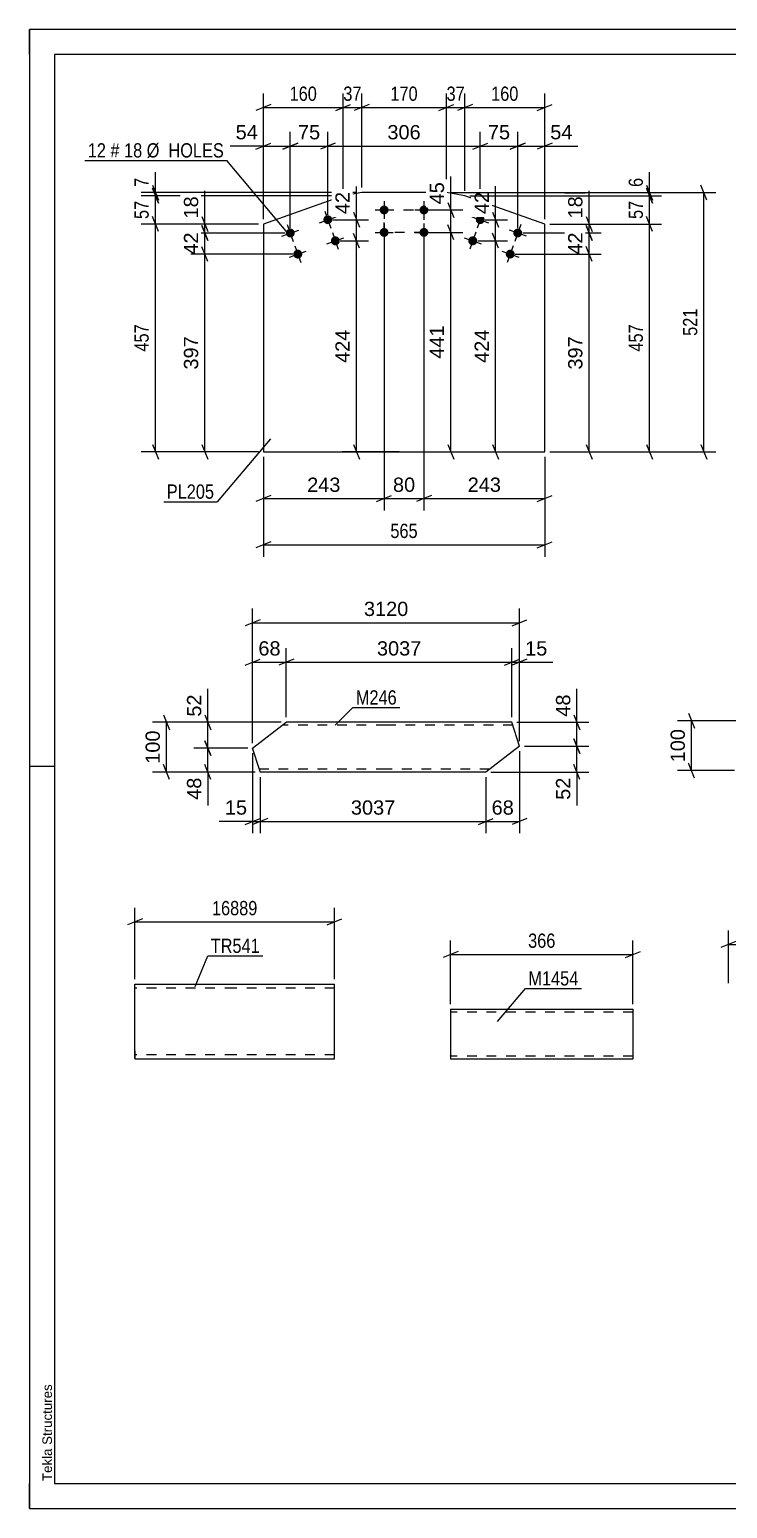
# Model space of a CAD drawing. Header units: millimetres. Extents: x 0 to 420, y 0 to 297.
# Drawn here: x 0 to 140.2, y 0 to 297 of the extents above; entities that cross this region are included whole.
import ezdxf

# ---------------------------------------------------------------- set-up
doc = ezdxf.new("R2010")
doc.units = ezdxf.units.MM
doc.linetypes.add('DXK_LINE_DOT2', pattern=[3.9198, 1.9599, -1.9599])
doc.styles.add('Arial', font='ARIAL.TTF', dxfattribs={"height": 0.2})
doc.styles.add('Arial Narrow', font='ARIALN.TTF', dxfattribs={"height": 0.2})

# ---------------------------------------------------------------- blocks, each defined once
blk = doc.blocks.new('Unknown-717262729-1115')
at = {"color": 5, "linetype": 'Continuous'}
for p, q in [((420, 297), (0, 297)), ((0, 297), (0, 0)), ((0, 292), (0, 297)), ((415, 292), (5, 292)), ((5, 292), (5, 5)), ((5, 149), (0, 149)), ((0, 0), (0, 5)), ((5, 5), (415, 5)), ((0, 0), (420, 0))]:
    blk.add_line(p, q, dxfattribs=at)
at = {"color": 174, "linetype": 'Continuous', "style": 'Arial'}
blk.add_text('Tekla Structures', height=1.9102, rotation=90, dxfattribs=at).set_placement((4.5, 5.5))
blk = doc.blocks.new('Part-717262729-8845 - 8839')
at = {"color": 2, "linetype": 'Continuous'}
for p, q in [((84.6, 100.24), (84.6, 90.24)), ((84.6, 100.24), (121.21, 100.24)), ((121.21, 100.24), (121.21, 90.24)), ((121.21, 90.24), (84.6, 90.24))]:
    blk.add_line(p, q, dxfattribs=at)
at = {"color": 7, "linetype": 'DXK_LINE_DOT2'}
for p, q in [((121.21, 99.64), (84.6, 99.64)), ((121.21, 99.59), (121.21, 99.64)), ((121.21, 99.64), (121.21, 99.59)), ((121.21, 99.59), (121.21, 99.5)), ((121.21, 99.5), (121.21, 99.59)), ((84.6, 90.84), (84.6, 90.88)), ((121.21, 90.84), (84.6, 90.84))]:
    blk.add_line(p, q, dxfattribs=at)
blk = doc.blocks.new('Part-717262729-9077 - 9071')
at = {"color": 2, "linetype": 'Continuous'}
for p, q in [((21.16, 91.9), (21.16, 105.3)), ((21.16, 105.3), (41.16, 105.3)), ((41.26, 105.3), (61.26, 105.3)), ((61.26, 90.3), (61.26, 105.3)), ((21.16, 91.9), (21.16, 90.3)), ((21.16, 90.3), (41.16, 90.3)), ((41.26, 90.3), (61.26, 90.3))]:
    blk.add_line(p, q, dxfattribs=at)
at = {"color": 7, "linetype": 'DXK_LINE_DOT2'}
for p, q in [((41.16, 104.5), (21.16, 104.5)), ((61.26, 104.5), (41.26, 104.5)), ((21.16, 90.42), (21.16, 91.9)), ((21.16, 91.1), (21.16, 91.16)), ((41.16, 91.1), (21.16, 91.1)), ((61.26, 91.1), (41.26, 91.1)), ((61.26, 91.1), (61.26, 91.16))]:
    blk.add_line(p, q, dxfattribs=at)
blk = doc.blocks.new('Part-717262729-9438 - 9432')
at = {"color": 2, "linetype": 'Continuous'}
for p, q in [((63, 263.62), (46.97, 257.93)), ((66.73, 264.27), (63, 263.62)), ((83.73, 264.27), (66.73, 264.27)), ((87.47, 263.63), (83.73, 264.27)), ((103.49, 257.94), (87.47, 263.63)), ((46.97, 257.93), (46.97, 212.2)), ((103.49, 212.2), (103.49, 257.94)), ((46.97, 212.2), (103.49, 212.2))]:
    blk.add_line(p, q, dxfattribs=at)
blk = doc.blocks.new('Bolt-717262729-9443 - 9432')
at = {"linetype": 'Continuous'}
for points in [[(91.38, 258.52, -1), (89.69, 259.12, -1)], [(89.88, 254.28, -1), (88.18, 254.88, -1)], [(98.92, 255.85, -1), (97.23, 256.45, -1)], [(97.42, 251.61, -1), (95.72, 252.21, -1)]]:
    blk.add_hatch(color=1, dxfattribs=at).paths.add_polyline_path(points)
at = {"color": 1, "linetype": 'Continuous'}
for p, q in [((88.84, 259.42), (92.23, 258.22)), ((91.14, 260.52), (89.93, 257.13)), ((89.63, 256.28), (88.43, 252.89)), ((96.38, 256.75), (99.77, 255.55)), ((98.68, 257.84), (97.47, 254.45)), ((87.34, 255.18), (90.73, 253.98)), ((94.88, 252.51), (98.27, 251.31)), ((97.17, 253.6), (95.97, 250.21))]:
    blk.add_line(p, q, dxfattribs=at)
blk = doc.blocks.new('Bolt-717262729-9448 - 9432')
at = {"linetype": 'Continuous'}
for points in [[(72.13, 260.77, -1), (70.33, 260.77, -1)], [(80.13, 260.77, -1), (78.33, 260.77, -1)], [(72.13, 256.27, -1), (70.33, 256.27, -1)], [(80.13, 256.27, -1), (78.33, 256.27, -1)]]:
    blk.add_hatch(color=1, dxfattribs=at).paths.add_polyline_path(points)
at = {"color": 1, "linetype": 'Continuous'}
for p, q in [((71.23, 262.57), (71.23, 258.97)), ((79.23, 262.57), (79.23, 258.97)), ((69.43, 260.77), (73.03, 260.77)), ((77.43, 260.77), (81.03, 260.77)), ((69.43, 256.27), (73.03, 256.27)), ((71.23, 258.07), (71.23, 254.47)), ((77.43, 256.27), (81.03, 256.27)), ((79.23, 258.07), (79.23, 254.47))]:
    blk.add_line(p, q, dxfattribs=at)
blk = doc.blocks.new('Bolt-717262729-9453 - 9432')
at = {"linetype": 'Continuous'}
for points in [[(60.77, 259.11, -1), (59.08, 258.51, -1)], [(53.23, 256.44, -1), (51.54, 255.84, -1)], [(62.28, 254.87, -1), (60.58, 254.27, -1)], [(54.74, 252.2, -1), (53.04, 251.6, -1)]]:
    blk.add_hatch(color=1, dxfattribs=at).paths.add_polyline_path(points)
at = {"color": 1, "linetype": 'Continuous'}
for p, q in [((58.23, 258.21), (61.62, 259.42)), ((59.32, 260.51), (60.53, 257.12)), ((50.69, 255.54), (54.08, 256.74)), ((51.78, 257.84), (52.99, 254.44)), ((60.83, 256.27), (62.03, 252.88)), ((52.19, 251.3), (55.59, 252.5)), ((53.29, 253.59), (54.49, 250.2)), ((59.73, 253.97), (63.13, 255.17))]:
    blk.add_line(p, q, dxfattribs=at)
blk = doc.blocks.new('Part-717262729-1790 - 1784')
at = {"color": 2, "linetype": 'Continuous'}
for p, q in [((44.82, 152.68), (51.57, 157.88)), ((71.57, 157.88), (51.57, 157.88)), ((96.91, 157.88), (71.67, 157.88)), ((98.43, 153.09), (96.91, 157.88)), ((46.23, 148.23), (44.82, 152.68)), ((98.43, 153.09), (91.67, 147.88)), ((46.31, 147.97), (46.23, 148.23)), ((46.34, 147.88), (46.31, 147.97)), ((71.57, 147.88), (46.34, 147.88)), ((91.67, 147.88), (71.67, 147.88))]:
    blk.add_line(p, q, dxfattribs=at)
at = {"color": 7, "linetype": 'DXK_LINE_DOT2'}
for p, q in [((71.57, 157.28), (50.79, 157.28)), ((97.1, 157.28), (71.67, 157.28)), ((46.13, 148.53), (46.1, 148.62)), ((71.57, 148.48), (46.15, 148.48)), ((92.45, 148.48), (71.67, 148.48))]:
    blk.add_line(p, q, dxfattribs=at)
blk = doc.blocks.new('Rectangle-717262729-9756 - 9432')
at = {"color": 1, "linetype": 'DXK_LINE_DOT2'}
blk.add_lwpolyline([(71.23, 260.77), (79.23, 260.77), (79.23, 256.27), (71.23, 256.27), (71.23, 260.77)], close=True, dxfattribs=at)
blk = doc.blocks.new('StraightDimension-717262729-8825 - 8816')
at = {"color": 7, "linetype": 'Continuous'}
for p, q in [((140.41, 105.52), (140.41, 116.08)), ((160.41, 105.52), (160.41, 116.08)), ((141.91, 113.83), (138.91, 112.63)), ((140.41, 113.23), (160.41, 113.23)), ((158.91, 112.63), (161.91, 113.83))]:
    blk.add_line(p, q, dxfattribs=at)
at = {"color": 0}
blk.add_wipeout([(153.75, 113.98), (153.75, 118.18), (147.06, 118.18), (147.06, 113.98)], dxfattribs=at)
at = {"color": 3, "style": 'Arial Narrow'}
blk.add_text('200', height=2.863, dxfattribs=at).set_placement((147.66, 114.58))
blk = doc.blocks.new('StraightDimension-717262729-8847 - 8839')
at = {"color": 7, "linetype": 'Continuous'}
for p, q in [((84.6, 101.24), (84.6, 114.09)), ((121.21, 101.24), (121.21, 114.09)), ((86.1, 111.84), (83.1, 110.64)), ((84.6, 111.24), (121.21, 111.24)), ((119.71, 110.64), (122.71, 111.84))]:
    blk.add_line(p, q, dxfattribs=at)
at = {"color": 0}
blk.add_wipeout([(106.24, 111.99), (106.24, 116.19), (99.56, 116.19), (99.56, 111.99)], dxfattribs=at)
at = {"color": 3, "style": 'Arial Narrow'}
blk.add_text('366', height=2.863, dxfattribs=at).set_placement((100.16, 112.59))
blk = doc.blocks.new('StraightDimension-717262729-9090 - 9071')
at = {"color": 7, "linetype": 'Continuous'}
for p, q in [((21.16, 106.3), (21.16, 120.63)), ((61.26, 106.3), (61.26, 120.63)), ((22.66, 118.38), (19.66, 117.18)), ((21.16, 117.78), (61.26, 117.78)), ((59.76, 117.18), (62.76, 118.38))]:
    blk.add_line(p, q, dxfattribs=at)
at = {"color": 0}
blk.add_wipeout([(46.38, 118.53), (46.38, 122.73), (36.04, 122.73), (36.04, 118.53)], dxfattribs=at)
at = {"color": 3, "style": 'Arial Narrow'}
blk.add_text('16889', height=2.863, dxfattribs=at).set_placement((36.64, 119.13))
blk = doc.blocks.new('StraightDimension-717262729-9632 - 9432')
at = {"color": 7, "linetype": 'Continuous'}
for p, q in [((71.23, 255.27), (71.23, 200.41)), ((46.97, 211.2), (46.97, 200.41)), ((48.47, 203.41), (45.47, 202.21)), ((46.97, 202.81), (71.23, 202.81)), ((69.73, 202.21), (72.73, 203.41))]:
    blk.add_line(p, q, dxfattribs=at)
at = {"color": 0}
blk.add_wipeout([(63.04, 203.56), (63.04, 207.76), (55.17, 207.76), (55.17, 203.56)], dxfattribs=at)
at = {"color": 3, "style": 'Arial'}
blk.add_text('243', height=2.865, dxfattribs=at).set_placement((55.77, 204.16))
blk = doc.blocks.new('StraightDimension-717262729-9504 - 9432')
at = {"color": 7, "linetype": 'Continuous'}
for p, q in [((83.73, 265.27), (83.73, 284.19)), ((87.47, 264.63), (87.47, 284.19)), ((82.23, 280.74), (85.23, 281.94)), ((83.73, 281.34), (87.47, 281.34)), ((88.97, 281.94), (85.97, 280.74))]:
    blk.add_line(p, q, dxfattribs=at)
at = {"color": 0}
blk.add_wipeout([(88.03, 282.09), (88.03, 286.29), (83.17, 286.29), (83.17, 282.09)], dxfattribs=at)
at = {"color": 3, "style": 'Arial Narrow'}
blk.add_text('37', height=2.863, dxfattribs=at).set_placement((83.77, 282.69))
blk = doc.blocks.new('StraightDimension-717262729-9455 - 9432')
at = {"color": 7, "linetype": 'Continuous'}
for p, q in [((46.97, 211.2), (46.97, 191.14)), ((103.49, 211.2), (103.49, 191.14)), ((48.47, 194.14), (45.47, 192.94)), ((46.97, 193.54), (103.49, 193.54)), ((101.99, 192.94), (104.99, 194.14))]:
    blk.add_line(p, q, dxfattribs=at)
at = {"color": 0}
blk.add_wipeout([(78.57, 194.29), (78.57, 198.49), (71.89, 198.49), (71.89, 194.29)], dxfattribs=at)
at = {"color": 3, "style": 'Arial Narrow'}
blk.add_text('565', height=2.863, dxfattribs=at).set_placement((72.49, 194.89))
blk = doc.blocks.new('StraightDimension-717262729-9701 - 9432')
at = {"color": 7, "linetype": 'Continuous'}
for p, q in [((80.23, 256.27), (87.02, 256.27)), ((85.22, 254.77), (84.02, 257.77)), ((84.62, 212.2), (84.62, 256.27)), ((76.23, 212.2), (87.02, 212.2)), ((84.02, 213.7), (85.22, 210.7))]:
    blk.add_line(p, q, dxfattribs=at)
at = {"color": 0}
blk.add_wipeout([(83.87, 238.17), (79.67, 238.17), (79.67, 230.3), (83.87, 230.3)], dxfattribs=at)
at = {"color": 3, "style": 'Arial'}
blk.add_text('441', height=2.865, rotation=90.0002, dxfattribs=at).set_placement((83.27, 230.9))
blk = doc.blocks.new('StraightDimension-717262729-9638 - 9432')
at = {"color": 7, "linetype": 'Continuous'}
for p, q in [((71.23, 255.27), (71.23, 200.41)), ((79.23, 255.27), (79.23, 200.41)), ((69.73, 202.21), (72.73, 203.41)), ((71.23, 202.81), (79.23, 202.81)), ((80.73, 203.41), (77.73, 202.21))]:
    blk.add_line(p, q, dxfattribs=at)
at = {"color": 0}
blk.add_wipeout([(78.05, 203.56), (78.05, 207.76), (72.41, 207.76), (72.41, 203.56)], dxfattribs=at)
at = {"color": 3, "style": 'Arial'}
blk.add_text('80', height=2.865, dxfattribs=at).set_placement((73.01, 204.16))
blk = doc.blocks.new('StraightDimension-717262729-9460 - 9432')
at = {"color": 7, "linetype": 'Continuous'}
for p, q in [((25.88, 256.43), (24.68, 259.43)), ((45.97, 257.93), (22.43, 257.93)), ((25.28, 212.2), (25.28, 257.93)), ((45.97, 212.2), (22.43, 212.2)), ((24.68, 213.7), (25.88, 210.7))]:
    blk.add_line(p, q, dxfattribs=at)
at = {"color": 0}
blk.add_wipeout([(24.53, 238.41), (20.33, 238.41), (20.33, 231.73), (24.53, 231.73)], dxfattribs=at)
at = {"color": 3, "style": 'Arial Narrow'}
blk.add_text('457', height=2.863, rotation=90.0002, dxfattribs=at).set_placement((23.93, 232.33))
blk = doc.blocks.new('StraightDimension-717262729-9467 - 9432')
at = {"color": 7, "linetype": 'Continuous'}
for p, q in [((24.68, 265.12), (25.88, 262.12)), ((62, 263.62), (22.43, 263.62)), ((25.28, 257.93), (25.28, 263.62)), ((25.88, 256.43), (24.68, 259.43)), ((45.97, 257.93), (22.43, 257.93))]:
    blk.add_line(p, q, dxfattribs=at)
at = {"color": 0}
blk.add_wipeout([(24.53, 263.2), (20.33, 263.2), (20.33, 258.35), (24.53, 258.35)], dxfattribs=at)
at = {"color": 3, "style": 'Arial Narrow'}
blk.add_text('57', height=2.863, rotation=90.0002, dxfattribs=at).set_placement((23.93, 258.95))
blk = doc.blocks.new('StraightDimension-717262729-9742 - 9432')
at = {"color": 7, "linetype": 'Continuous'}
for p, q in [((123.97, 265.13), (125.17, 262.13)), ((88.47, 263.63), (126.97, 263.63)), ((124.57, 257.94), (124.57, 263.63)), ((125.17, 256.44), (123.97, 259.44)), ((104.49, 257.94), (126.97, 257.94))]:
    blk.add_line(p, q, dxfattribs=at)
at = {"color": 0}
blk.add_wipeout([(123.82, 263.21), (119.62, 263.21), (119.62, 258.36), (123.82, 258.36)], dxfattribs=at)
at = {"color": 3, "style": 'Arial Narrow'}
blk.add_text('57', height=2.863, rotation=90.0002, dxfattribs=at).set_placement((123.22, 258.96))
blk = doc.blocks.new('StraightDimension-717262729-9475 - 9432')
at = {"color": 7, "linetype": 'Continuous'}
for p, q in [((24.68, 265.77), (25.88, 262.77)), ((25.88, 262.12), (24.68, 265.12)), ((65.73, 264.27), (22.43, 264.27)), ((62, 263.62), (22.43, 263.62)), ((25.28, 263.62), (25.28, 264.27))]:
    blk.add_line(p, q, dxfattribs=at)
at = {"color": 0}
blk.add_wipeout([(24.53, 267.82), (20.33, 267.82), (20.33, 264.79), (24.53, 264.79)], dxfattribs=at)
at = {"color": 7, "linetype": 'Continuous'}
blk.add_line((25.28, 264.27), (25.28, 268.35), dxfattribs=at)
blk.add_line((25.28, 264.27), (25.28, 268.35), dxfattribs=at)
at = {"color": 3, "style": 'Arial Narrow'}
blk.add_text('7', height=2.86, rotation=90.0002, dxfattribs=at).set_placement((23.93, 265.39))
blk = doc.blocks.new('StraightDimension-717262729-9484 - 9432')
at = {"color": 7, "linetype": 'Continuous'}
for p, q in [((63, 264.62), (63, 284.19)), ((66.73, 265.27), (66.73, 284.19)), ((61.5, 280.74), (64.5, 281.94)), ((63, 281.34), (66.73, 281.34)), ((68.23, 281.94), (65.23, 280.74))]:
    blk.add_line(p, q, dxfattribs=at)
at = {"color": 0}
blk.add_wipeout([(67.29, 282.09), (67.29, 286.29), (62.43, 286.29), (62.43, 282.09)], dxfattribs=at)
at = {"color": 3, "style": 'Arial Narrow'}
blk.add_text('37', height=2.863, dxfattribs=at).set_placement((63.03, 282.69))
blk = doc.blocks.new('StraightDimension-717262729-9494 - 9432')
at = {"color": 7, "linetype": 'Continuous'}
for p, q in [((87.47, 264.63), (87.47, 284.19)), ((103.49, 258.94), (103.49, 284.19)), ((88.97, 281.94), (85.97, 280.74)), ((87.47, 281.34), (103.49, 281.34)), ((101.99, 280.74), (104.99, 281.94))]:
    blk.add_line(p, q, dxfattribs=at)
at = {"color": 0}
blk.add_wipeout([(98.82, 282.09), (98.82, 286.29), (92.13, 286.29), (92.13, 282.09)], dxfattribs=at)
at = {"color": 3, "style": 'Arial Narrow'}
blk.add_text('160', height=2.863, dxfattribs=at).set_placement((92.73, 282.69))
blk = doc.blocks.new('StraightDimension-717262729-9514 - 9432')
at = {"color": 7, "linetype": 'Continuous'}
for p, q in [((66.73, 265.27), (66.73, 284.19)), ((83.73, 265.27), (83.73, 284.19)), ((68.23, 281.94), (65.23, 280.74)), ((66.73, 281.34), (83.73, 281.34)), ((82.23, 280.74), (85.23, 281.94))]:
    blk.add_line(p, q, dxfattribs=at)
at = {"color": 0}
blk.add_wipeout([(78.57, 282.09), (78.57, 286.29), (71.89, 286.29), (71.89, 282.09)], dxfattribs=at)
at = {"color": 3, "style": 'Arial Narrow'}
blk.add_text('170', height=2.863, dxfattribs=at).set_placement((72.49, 282.69))
blk = doc.blocks.new('StraightDimension-717262729-9524 - 9432')
at = {"color": 7, "linetype": 'Continuous'}
for p, q in [((46.97, 258.93), (46.97, 284.19)), ((63, 264.62), (63, 284.19)), ((48.47, 281.94), (45.47, 280.74)), ((46.97, 281.34), (63, 281.34)), ((61.5, 280.74), (64.5, 281.94))]:
    blk.add_line(p, q, dxfattribs=at)
at = {"color": 0}
blk.add_wipeout([(58.33, 282.09), (58.33, 286.29), (51.64, 286.29), (51.64, 282.09)], dxfattribs=at)
at = {"color": 3, "style": 'Arial Narrow'}
blk.add_text('160', height=2.863, dxfattribs=at).set_placement((52.24, 282.69))
blk = doc.blocks.new('StraightDimension-717262729-9535 - 9432')
at = {"color": 7, "linetype": 'Continuous'}
for p, q in [((98.08, 257.15), (98.08, 276.46)), ((103.49, 258.94), (103.49, 276.46)), ((96.58, 273.01), (99.58, 274.21)), ((98.08, 273.61), (103.49, 273.61)), ((104.99, 274.21), (101.99, 273.01))]:
    blk.add_line(p, q, dxfattribs=at)
at = {"color": 0}
blk.add_wipeout([(109.66, 274.36), (109.66, 278.56), (104.01, 278.56), (104.01, 274.36)], dxfattribs=at)
at = {"color": 7, "linetype": 'Continuous'}
blk.add_line((103.49, 273.61), (110.18, 273.61), dxfattribs=at)
blk.add_line((103.49, 273.61), (110.18, 273.61), dxfattribs=at)
at = {"color": 3, "style": 'Arial'}
blk.add_text('54', height=2.865, dxfattribs=at).set_placement((104.61, 274.96))
blk = doc.blocks.new('StraightDimension-717262729-9609 - 9432')
at = {"color": 7, "linetype": 'Continuous'}
for p, q in [((111.82, 259.44), (113.02, 256.44)), ((99.08, 256.15), (114.82, 256.15)), ((104.49, 257.94), (114.82, 257.94)), ((113.02, 254.65), (111.82, 257.65)), ((112.42, 256.15), (112.42, 257.94))]:
    blk.add_line(p, q, dxfattribs=at)
at = {"color": 0}
blk.add_wipeout([(111.67, 264.11), (107.47, 264.11), (107.47, 258.47), (111.67, 258.47)], dxfattribs=at)
at = {"color": 7, "linetype": 'Continuous'}
blk.add_line((112.42, 257.94), (112.42, 264.64), dxfattribs=at)
blk.add_line((112.42, 257.94), (112.42, 264.64), dxfattribs=at)
at = {"color": 3, "style": 'Arial'}
blk.add_text('18', height=2.865, rotation=90.0002, dxfattribs=at).set_placement((111.07, 259.07))
blk = doc.blocks.new('StraightDimension-717262729-9545 - 9432')
at = {"color": 7, "linetype": 'Continuous'}
for p, q in [((90.54, 259.82), (90.54, 276.46)), ((98.08, 257.15), (98.08, 276.46)), ((89.04, 273.01), (92.04, 274.21)), ((90.54, 273.61), (98.08, 273.61)), ((99.58, 274.21), (96.58, 273.01))]:
    blk.add_line(p, q, dxfattribs=at)
at = {"color": 0}
blk.add_wipeout([(97.13, 274.36), (97.13, 278.56), (91.48, 278.56), (91.48, 274.36)], dxfattribs=at)
at = {"color": 3, "style": 'Arial'}
blk.add_text('75', height=2.865, dxfattribs=at).set_placement((92.08, 274.96))
blk = doc.blocks.new('StraightDimension-717262729-9555 - 9432')
at = {"color": 7, "linetype": 'Continuous'}
for p, q in [((59.92, 259.81), (59.92, 276.46)), ((90.54, 259.82), (90.54, 276.46)), ((61.42, 274.21), (58.42, 273.01)), ((59.92, 273.61), (90.54, 273.61)), ((89.04, 273.01), (92.04, 274.21))]:
    blk.add_line(p, q, dxfattribs=at)
at = {"color": 0}
blk.add_wipeout([(79.17, 274.36), (79.17, 278.56), (71.29, 278.56), (71.29, 274.36)], dxfattribs=at)
at = {"color": 3, "style": 'Arial'}
blk.add_text('306', height=2.865, dxfattribs=at).set_placement((71.89, 274.96))
blk = doc.blocks.new('StraightDimension-717262729-9565 - 9432')
at = {"color": 7, "linetype": 'Continuous'}
for p, q in [((52.38, 257.14), (52.38, 276.46)), ((59.92, 259.81), (59.92, 276.46)), ((50.88, 273.01), (53.88, 274.21)), ((52.38, 273.61), (59.92, 273.61)), ((61.42, 274.21), (58.42, 273.01))]:
    blk.add_line(p, q, dxfattribs=at)
at = {"color": 0}
blk.add_wipeout([(58.98, 274.36), (58.98, 278.56), (53.33, 278.56), (53.33, 274.36)], dxfattribs=at)
at = {"color": 3, "style": 'Arial'}
blk.add_text('75', height=2.865, dxfattribs=at).set_placement((53.93, 274.96))
blk = doc.blocks.new('StraightDimension-717262729-9575 - 9432')
at = {"color": 7, "linetype": 'Continuous'}
for p, q in [((46.97, 258.93), (46.97, 276.46)), ((52.38, 257.14), (52.38, 276.46)), ((45.47, 273.01), (48.47, 274.21)), ((46.97, 273.61), (52.38, 273.61)), ((53.88, 274.21), (50.88, 273.01))]:
    blk.add_line(p, q, dxfattribs=at)
at = {"color": 0}
blk.add_wipeout([(46.45, 274.36), (46.45, 278.56), (40.8, 278.56), (40.8, 274.36)], dxfattribs=at)
at = {"color": 7, "linetype": 'Continuous'}
blk.add_line((46.97, 273.61), (40.28, 273.61), dxfattribs=at)
blk.add_line((46.97, 273.61), (40.28, 273.61), dxfattribs=at)
at = {"color": 3, "style": 'Arial'}
blk.add_text('54', height=2.865, dxfattribs=at).set_placement((41.4, 274.96))
blk = doc.blocks.new('StraightDimension-717262729-9714 - 9432')
at = {"color": 7, "linetype": 'Continuous'}
for p, q in [((84.02, 262.27), (85.22, 259.27)), ((80.23, 260.77), (87.02, 260.77)), ((84.62, 256.27), (84.62, 260.77)), ((80.23, 256.27), (87.02, 256.27)), ((85.22, 254.77), (84.02, 257.77))]:
    blk.add_line(p, q, dxfattribs=at)
at = {"color": 0}
blk.add_wipeout([(83.87, 266.94), (79.67, 266.94), (79.67, 261.29), (83.87, 261.29)], dxfattribs=at)
at = {"color": 7, "linetype": 'Continuous'}
blk.add_line((84.62, 260.77), (84.62, 267.47), dxfattribs=at)
blk.add_line((84.62, 260.77), (84.62, 267.47), dxfattribs=at)
at = {"color": 3, "style": 'Arial'}
blk.add_text('45', height=2.865, rotation=90.0002, dxfattribs=at).set_placement((83.27, 261.89))
blk = doc.blocks.new('StraightDimension-717262729-9586 - 9432')
at = {"color": 7, "linetype": 'Continuous'}
for p, q in [((34.62, 259.43), (35.82, 256.43)), ((45.97, 257.93), (32.37, 257.93)), ((51.38, 256.14), (32.37, 256.14)), ((35.82, 254.64), (34.62, 257.64)), ((35.22, 256.14), (35.22, 257.93))]:
    blk.add_line(p, q, dxfattribs=at)
at = {"color": 0}
blk.add_wipeout([(34.47, 264.11), (30.27, 264.11), (30.27, 258.46), (34.47, 258.46)], dxfattribs=at)
at = {"color": 7, "linetype": 'Continuous'}
blk.add_line((35.22, 257.93), (35.22, 264.63), dxfattribs=at)
blk.add_line((35.22, 257.93), (35.22, 264.63), dxfattribs=at)
at = {"color": 3, "style": 'Arial'}
blk.add_text('18', height=2.865, rotation=90.0002, dxfattribs=at).set_placement((33.87, 259.06))
blk = doc.blocks.new('StraightDimension-717262729-9594 - 9432')
at = {"color": 7, "linetype": 'Continuous'}
for p, q in [((51.38, 256.14), (32.37, 256.14)), ((34.62, 257.64), (35.82, 254.64)), ((35.22, 251.9), (35.22, 256.14)), ((35.82, 250.4), (34.62, 253.4)), ((52.89, 251.9), (32.37, 251.9))]:
    blk.add_line(p, q, dxfattribs=at)
at = {"color": 0}
blk.add_wipeout([(34.47, 256.84), (30.27, 256.84), (30.27, 251.2), (34.47, 251.2)], dxfattribs=at)
at = {"color": 3, "style": 'Arial'}
blk.add_text('42', height=2.865, rotation=90.0002, dxfattribs=at).set_placement((33.87, 251.8))
blk = doc.blocks.new('StraightDimension-717262729-9666 - 9432')
at = {"color": 7, "linetype": 'Continuous'}
for p, q in [((60.92, 258.81), (68.06, 258.81)), ((65.06, 260.31), (66.26, 257.31)), ((65.66, 254.57), (65.66, 258.81)), ((66.26, 253.07), (65.06, 256.07)), ((62.43, 254.57), (68.06, 254.57))]:
    blk.add_line(p, q, dxfattribs=at)
at = {"color": 0}
blk.add_wipeout([(64.91, 264.99), (60.71, 264.99), (60.71, 259.34), (64.91, 259.34)], dxfattribs=at)
at = {"color": 7, "linetype": 'Continuous'}
blk.add_line((65.66, 258.81), (65.66, 265.51), dxfattribs=at)
blk.add_line((65.66, 258.81), (65.66, 265.51), dxfattribs=at)
at = {"color": 3, "style": 'Arial'}
blk.add_text('42', height=2.865, rotation=90.0002, dxfattribs=at).set_placement((64.31, 259.94))
blk = doc.blocks.new('StraightDimension-717262729-9602 - 9432')
at = {"color": 7, "linetype": 'Continuous'}
for p, q in [((35.82, 250.4), (34.62, 253.4)), ((52.89, 251.9), (32.37, 251.9)), ((35.22, 212.2), (35.22, 251.9)), ((45.97, 212.2), (32.37, 212.2)), ((34.62, 213.7), (35.82, 210.7))]:
    blk.add_line(p, q, dxfattribs=at)
at = {"color": 0}
blk.add_wipeout([(34.47, 235.99), (30.27, 235.99), (30.27, 228.12), (34.47, 228.12)], dxfattribs=at)
at = {"color": 3, "style": 'Arial'}
blk.add_text('397', height=2.865, rotation=90.0002, dxfattribs=at).set_placement((33.87, 228.72))
blk = doc.blocks.new('StraightDimension-717262729-9617 - 9432')
at = {"color": 7, "linetype": 'Continuous'}
for p, q in [((99.08, 256.15), (114.82, 256.15)), ((111.82, 257.65), (113.02, 254.65)), ((112.42, 251.91), (112.42, 256.15)), ((113.02, 250.41), (111.82, 253.41)), ((97.57, 251.91), (114.82, 251.91))]:
    blk.add_line(p, q, dxfattribs=at)
at = {"color": 0}
blk.add_wipeout([(111.67, 256.85), (107.47, 256.85), (107.47, 251.2), (111.67, 251.2)], dxfattribs=at)
at = {"color": 3, "style": 'Arial'}
blk.add_text('42', height=2.865, rotation=90.0002, dxfattribs=at).set_placement((111.07, 251.8))
blk = doc.blocks.new('StraightDimension-717262729-9625 - 9432')
at = {"color": 7, "linetype": 'Continuous'}
for p, q in [((113.02, 250.41), (111.82, 253.41)), ((97.57, 251.91), (114.82, 251.91)), ((112.42, 212.2), (112.42, 251.91)), ((104.49, 212.2), (114.82, 212.2)), ((111.82, 213.7), (113.02, 210.7))]:
    blk.add_line(p, q, dxfattribs=at)
at = {"color": 0}
blk.add_wipeout([(111.67, 235.99), (107.47, 235.99), (107.47, 228.12), (111.67, 228.12)], dxfattribs=at)
at = {"color": 3, "style": 'Arial'}
blk.add_text('397', height=2.865, rotation=90.0002, dxfattribs=at).set_placement((111.07, 228.72))
blk = doc.blocks.new('StraightDimension-717262729-9646 - 9432')
at = {"color": 7, "linetype": 'Continuous'}
for p, q in [((79.23, 255.27), (79.23, 200.41)), ((103.49, 211.2), (103.49, 200.41)), ((80.73, 203.41), (77.73, 202.21)), ((79.23, 202.81), (103.49, 202.81)), ((101.99, 202.21), (104.99, 203.41))]:
    blk.add_line(p, q, dxfattribs=at)
at = {"color": 0}
blk.add_wipeout([(95.29, 203.56), (95.29, 207.76), (87.42, 207.76), (87.42, 203.56)], dxfattribs=at)
at = {"color": 3, "style": 'Arial'}
blk.add_text('243', height=2.865, dxfattribs=at).set_placement((88.02, 204.16))
blk = doc.blocks.new('StraightDimension-717262729-9653 - 9432')
at = {"color": 7, "linetype": 'Continuous'}
for p, q in [((66.26, 253.07), (65.06, 256.07)), ((62.43, 254.57), (68.06, 254.57)), ((65.66, 212.2), (65.66, 254.57)), ((74.23, 212.2), (62.81, 212.2)), ((65.06, 213.7), (66.26, 210.7))]:
    blk.add_line(p, q, dxfattribs=at)
at = {"color": 0}
blk.add_wipeout([(64.91, 237.32), (60.71, 237.32), (60.71, 229.45), (64.91, 229.45)], dxfattribs=at)
at = {"color": 3, "style": 'Arial'}
blk.add_text('424', height=2.865, rotation=90.0002, dxfattribs=at).set_placement((64.31, 230.05))
blk = doc.blocks.new('StraightDimension-717262729-9677 - 9432')
at = {"color": 7, "linetype": 'Continuous'}
for p, q in [((91.54, 258.82), (96.03, 258.82)), ((93.03, 260.32), (94.23, 257.32)), ((93.63, 254.58), (93.63, 258.82)), ((94.23, 253.08), (93.03, 256.08)), ((90.03, 254.58), (96.03, 254.58))]:
    blk.add_line(p, q, dxfattribs=at)
at = {"color": 0}
blk.add_wipeout([(92.88, 265), (88.68, 265), (88.68, 259.35), (92.88, 259.35)], dxfattribs=at)
at = {"color": 7, "linetype": 'Continuous'}
blk.add_line((93.63, 258.82), (93.63, 265.52), dxfattribs=at)
blk.add_line((93.63, 258.82), (93.63, 265.52), dxfattribs=at)
at = {"color": 3, "style": 'Arial'}
blk.add_text('42', height=2.865, rotation=90.0002, dxfattribs=at).set_placement((92.28, 259.95))
blk = doc.blocks.new('StraightDimension-717262729-9687 - 9432')
at = {"color": 7, "linetype": 'Continuous'}
for p, q in [((94.23, 253.08), (93.03, 256.08)), ((90.03, 254.58), (96.03, 254.58)), ((93.63, 212.2), (93.63, 254.58)), ((76.23, 212.2), (96.03, 212.2)), ((93.03, 213.7), (94.23, 210.7))]:
    blk.add_line(p, q, dxfattribs=at)
at = {"color": 0}
blk.add_wipeout([(92.88, 237.33), (88.68, 237.33), (88.68, 229.46), (92.88, 229.46)], dxfattribs=at)
at = {"color": 3, "style": 'Arial'}
blk.add_text('424', height=2.865, rotation=90.0002, dxfattribs=at).set_placement((92.28, 230.06))
blk = doc.blocks.new('StraightDimension-717262729-9725 - 9432')
at = {"color": 7, "linetype": 'Continuous'}
for p, q in [((136.09, 262.77), (134.89, 265.77)), ((84.73, 264.27), (137.89, 264.27)), ((135.49, 212.2), (135.49, 264.27)), ((104.49, 212.2), (137.89, 212.2)), ((134.89, 213.7), (136.09, 210.7))]:
    blk.add_line(p, q, dxfattribs=at)
at = {"color": 0}
blk.add_wipeout([(134.74, 241.58), (130.54, 241.58), (130.54, 234.89), (134.74, 234.89)], dxfattribs=at)
at = {"color": 3, "style": 'Arial Narrow'}
blk.add_text('521', height=2.863, rotation=90.0002, dxfattribs=at).set_placement((134.14, 235.49))
blk = doc.blocks.new('StraightDimension-717262729-9734 - 9432')
at = {"color": 7, "linetype": 'Continuous'}
for p, q in [((123.97, 265.77), (125.17, 262.77)), ((125.17, 262.13), (123.97, 265.13)), ((84.73, 264.27), (126.97, 264.27)), ((88.47, 263.63), (126.97, 263.63)), ((124.57, 263.63), (124.57, 264.27))]:
    blk.add_line(p, q, dxfattribs=at)
at = {"color": 0}
blk.add_wipeout([(123.82, 267.82), (119.62, 267.82), (119.62, 264.79), (123.82, 264.79)], dxfattribs=at)
at = {"color": 7, "linetype": 'Continuous'}
blk.add_line((124.57, 264.27), (124.57, 268.35), dxfattribs=at)
blk.add_line((124.57, 264.27), (124.57, 268.35), dxfattribs=at)
at = {"color": 3, "style": 'Arial Narrow'}
blk.add_text('6', height=2.86, rotation=90.0002, dxfattribs=at).set_placement((123.22, 265.39))
blk = doc.blocks.new('StraightDimension-717262729-9750 - 9432')
at = {"color": 7, "linetype": 'Continuous'}
for p, q in [((125.17, 256.44), (123.97, 259.44)), ((104.49, 257.94), (126.97, 257.94)), ((124.57, 212.2), (124.57, 257.94)), ((104.49, 212.2), (126.97, 212.2)), ((123.97, 213.7), (125.17, 210.7))]:
    blk.add_line(p, q, dxfattribs=at)
at = {"color": 0}
blk.add_wipeout([(123.82, 238.42), (119.62, 238.42), (119.62, 231.73), (123.82, 231.73)], dxfattribs=at)
at = {"color": 3, "style": 'Arial Narrow'}
blk.add_text('457', height=2.863, rotation=90.0002, dxfattribs=at).set_placement((123.22, 232.33))
blk = doc.blocks.new('StraightDimension-717262729-2113 - 2055')
at = {"color": 7, "linetype": 'Continuous'}
for p, q in [((145.23, 158.18), (130.15, 158.18)), ((132.4, 159.68), (133.6, 156.68)), ((133, 148.18), (133, 158.18)), ((133.6, 146.68), (132.4, 149.68)), ((141.59, 148.18), (130.15, 148.18))]:
    blk.add_line(p, q, dxfattribs=at)
at = {"color": 0}
blk.add_wipeout([(132.25, 157.11), (128.05, 157.11), (128.05, 149.24), (132.25, 149.24)], dxfattribs=at)
at = {"color": 3, "style": 'Arial'}
blk.add_text('100', height=2.865, rotation=90.0002, dxfattribs=at).set_placement((131.65, 149.84))
blk = doc.blocks.new('StraightDimension-717262729-1793 - 1784')
at = {"color": 7, "linetype": 'Continuous'}
for p, q in [((98.43, 152.09), (98.43, 135.58)), ((91.67, 146.88), (91.67, 135.58)), ((90.17, 137.38), (93.17, 138.58)), ((91.67, 137.98), (98.43, 137.98)), ((99.93, 138.58), (96.93, 137.38))]:
    blk.add_line(p, q, dxfattribs=at)
at = {"color": 0}
blk.add_wipeout([(97.88, 138.73), (97.88, 142.93), (92.23, 142.93), (92.23, 138.73)], dxfattribs=at)
at = {"color": 3, "style": 'Arial'}
blk.add_text('68', height=2.865, dxfattribs=at).set_placement((92.83, 139.33))
blk = doc.blocks.new('StraightDimension-717262729-1811 - 1784')
at = {"color": 7, "linetype": 'Continuous'}
for p, q in [((46.34, 146.88), (46.34, 135.58)), ((91.67, 146.88), (91.67, 135.58)), ((47.84, 138.58), (44.84, 137.38)), ((46.34, 137.98), (91.67, 137.98)), ((90.17, 137.38), (93.17, 138.58))]:
    blk.add_line(p, q, dxfattribs=at)
at = {"color": 0}
blk.add_wipeout([(74.05, 138.73), (74.05, 142.93), (63.96, 142.93), (63.96, 138.73)], dxfattribs=at)
at = {"color": 3, "style": 'Arial'}
blk.add_text('3037', height=2.865, dxfattribs=at).set_placement((64.56, 139.33))
blk = doc.blocks.new('StraightDimension-717262729-1836 - 1784')
at = {"color": 7, "linetype": 'Continuous'}
for p, q in [((44.82, 151.68), (44.82, 135.58)), ((46.34, 146.88), (46.34, 135.58)), ((43.32, 137.38), (46.32, 138.58)), ((44.82, 137.98), (46.34, 137.98)), ((47.84, 138.58), (44.84, 137.38))]:
    blk.add_line(p, q, dxfattribs=at)
at = {"color": 0}
blk.add_wipeout([(44.29, 138.73), (44.29, 142.93), (38.64, 142.93), (38.64, 138.73)], dxfattribs=at)
at = {"color": 7, "linetype": 'Continuous'}
blk.add_line((44.82, 137.98), (38.12, 137.98), dxfattribs=at)
blk.add_line((44.82, 137.98), (38.12, 137.98), dxfattribs=at)
at = {"color": 3, "style": 'Arial'}
blk.add_text('15', height=2.865, dxfattribs=at).set_placement((39.24, 139.33))
blk = doc.blocks.new('StraightDimension-717262729-1878 - 1784')
at = {"color": 7, "linetype": 'Continuous'}
for p, q in [((97.91, 157.88), (112.37, 157.88)), ((109.37, 159.38), (110.57, 156.38)), ((109.97, 153.09), (109.97, 157.88)), ((110.57, 151.59), (109.37, 154.59)), ((99.43, 153.09), (112.37, 153.09))]:
    blk.add_line(p, q, dxfattribs=at)
at = {"color": 0}
blk.add_wipeout([(109.22, 164.05), (105.02, 164.05), (105.02, 158.41), (109.22, 158.41)], dxfattribs=at)
at = {"color": 7, "linetype": 'Continuous'}
blk.add_line((109.97, 157.88), (109.97, 164.58), dxfattribs=at)
blk.add_line((109.97, 157.88), (109.97, 164.58), dxfattribs=at)
at = {"color": 3, "style": 'Arial'}
blk.add_text('48', height=2.865, rotation=90.0002, dxfattribs=at).set_placement((108.62, 159.01))
blk = doc.blocks.new('StraightDimension-717262729-1854 - 1784')
at = {"color": 7, "linetype": 'Continuous'}
for p, q in [((109.37, 154.59), (110.57, 151.59)), ((99.43, 153.09), (112.37, 153.09)), ((109.97, 147.88), (109.97, 153.09)), ((110.57, 146.38), (109.37, 149.38)), ((92.67, 147.88), (112.37, 147.88))]:
    blk.add_line(p, q, dxfattribs=at)
at = {"color": 0}
blk.add_wipeout([(109.22, 147.36), (105.02, 147.36), (105.02, 141.71), (109.22, 141.71)], dxfattribs=at)
at = {"color": 7, "linetype": 'Continuous'}
blk.add_line((109.97, 147.88), (109.97, 141.19), dxfattribs=at)
blk.add_line((109.97, 147.88), (109.97, 141.19), dxfattribs=at)
at = {"color": 3, "style": 'Arial'}
blk.add_text('52', height=2.865, rotation=90.0002, dxfattribs=at).set_placement((108.62, 142.31))
blk = doc.blocks.new('StraightDimension-717262729-1903 - 1784')
at = {"color": 7, "linetype": 'Continuous'}
for p, q in [((50.57, 157.88), (32.99, 157.88)), ((35.24, 159.38), (36.44, 156.38)), ((35.84, 152.68), (35.84, 157.88)), ((43.82, 152.68), (32.99, 152.68)), ((36.44, 151.18), (35.24, 154.18))]:
    blk.add_line(p, q, dxfattribs=at)
at = {"color": 0}
blk.add_wipeout([(35.09, 164.05), (30.89, 164.05), (30.89, 158.41), (35.09, 158.41)], dxfattribs=at)
at = {"color": 7, "linetype": 'Continuous'}
blk.add_line((35.84, 157.88), (35.84, 164.58), dxfattribs=at)
blk.add_line((35.84, 157.88), (35.84, 164.58), dxfattribs=at)
at = {"color": 3, "style": 'Arial'}
blk.add_text('52', height=2.865, rotation=90.0002, dxfattribs=at).set_placement((34.49, 159.01))
blk = doc.blocks.new('StraightDimension-717262729-1927 - 1784')
at = {"color": 7, "linetype": 'Continuous'}
for p, q in [((43.82, 152.68), (32.99, 152.68)), ((35.24, 154.18), (36.44, 151.18)), ((35.84, 147.88), (35.84, 152.68)), ((36.44, 146.38), (35.24, 149.38)), ((45.34, 147.88), (32.99, 147.88))]:
    blk.add_line(p, q, dxfattribs=at)
at = {"color": 0}
blk.add_wipeout([(35.09, 147.36), (30.89, 147.36), (30.89, 141.71), (35.09, 141.71)], dxfattribs=at)
at = {"color": 7, "linetype": 'Continuous'}
blk.add_line((35.84, 147.88), (35.84, 141.18), dxfattribs=at)
blk.add_line((35.84, 147.88), (35.84, 141.18), dxfattribs=at)
at = {"color": 3, "style": 'Arial'}
blk.add_text('48', height=2.865, rotation=90.0002, dxfattribs=at).set_placement((34.49, 142.31))
blk = doc.blocks.new('StraightDimension-717262729-1952 - 1784')
at = {"color": 7, "linetype": 'Continuous'}
for p, q in [((50.57, 157.88), (24.67, 157.88)), ((26.92, 159.38), (28.12, 156.38)), ((27.52, 147.88), (27.52, 157.88)), ((28.12, 146.38), (26.92, 149.38)), ((45.34, 147.88), (24.67, 147.88))]:
    blk.add_line(p, q, dxfattribs=at)
at = {"color": 0}
blk.add_wipeout([(26.77, 156.82), (22.57, 156.82), (22.57, 148.95), (26.77, 148.95)], dxfattribs=at)
at = {"color": 3, "style": 'Arial'}
blk.add_text('100', height=2.865, rotation=90.0002, dxfattribs=at).set_placement((26.17, 149.55))
blk = doc.blocks.new('StraightDimension-717262729-1984 - 1784')
at = {"color": 7, "linetype": 'Continuous'}
for p, q in [((46.32, 178.48), (43.32, 177.28)), ((44.82, 153.68), (44.82, 180.73)), ((96.93, 177.28), (99.93, 178.48)), ((98.43, 154.09), (98.43, 180.73)), ((44.82, 177.88), (98.43, 177.88))]:
    blk.add_line(p, q, dxfattribs=at)
at = {"color": 0}
blk.add_wipeout([(76.67, 178.63), (76.67, 182.83), (66.58, 182.83), (66.58, 178.63)], dxfattribs=at)
at = {"color": 3, "style": 'Arial'}
blk.add_text('3120', height=2.865, dxfattribs=at).set_placement((67.18, 179.23))
blk = doc.blocks.new('StraightDimension-717262729-1995 - 1784')
at = {"color": 7, "linetype": 'Continuous'}
for p, q in [((96.91, 158.88), (96.91, 172.79)), ((98.43, 154.09), (98.43, 172.79)), ((95.41, 169.34), (98.41, 170.54)), ((96.91, 169.94), (98.43, 169.94)), ((99.93, 170.54), (96.93, 169.34))]:
    blk.add_line(p, q, dxfattribs=at)
at = {"color": 0}
blk.add_wipeout([(104.6, 170.69), (104.6, 174.89), (98.96, 174.89), (98.96, 170.69)], dxfattribs=at)
at = {"color": 7, "linetype": 'Continuous'}
blk.add_line((98.43, 169.94), (105.13, 169.94), dxfattribs=at)
blk.add_line((98.43, 169.94), (105.13, 169.94), dxfattribs=at)
at = {"color": 3, "style": 'Arial'}
blk.add_text('15', height=2.865, dxfattribs=at).set_placement((99.56, 171.29))
blk = doc.blocks.new('StraightDimension-717262729-2012 - 1784')
at = {"color": 7, "linetype": 'Continuous'}
for p, q in [((51.57, 158.88), (51.57, 172.79)), ((96.91, 158.88), (96.91, 172.79)), ((53.07, 170.54), (50.07, 169.34)), ((51.57, 169.94), (96.91, 169.94)), ((95.41, 169.34), (98.41, 170.54))]:
    blk.add_line(p, q, dxfattribs=at)
at = {"color": 0}
blk.add_wipeout([(79.29, 170.69), (79.29, 174.89), (69.19, 174.89), (69.19, 170.69)], dxfattribs=at)
at = {"color": 3, "style": 'Arial'}
blk.add_text('3037', height=2.865, dxfattribs=at).set_placement((69.79, 171.29))
blk = doc.blocks.new('StraightDimension-717262729-2036 - 1784')
at = {"color": 7, "linetype": 'Continuous'}
for p, q in [((44.82, 153.68), (44.82, 172.79)), ((51.57, 158.88), (51.57, 172.79)), ((43.32, 169.34), (46.32, 170.54)), ((44.82, 169.94), (51.57, 169.94)), ((53.07, 170.54), (50.07, 169.34))]:
    blk.add_line(p, q, dxfattribs=at)
at = {"color": 0}
blk.add_wipeout([(51.02, 170.69), (51.02, 174.89), (45.37, 174.89), (45.37, 170.69)], dxfattribs=at)
at = {"color": 3, "style": 'Arial'}
blk.add_text('68', height=2.865, dxfattribs=at).set_placement((45.97, 171.29))
blk = doc.blocks.new('Mark-717262729-8841 - 8839')
at = {"color": 0}
blk.add_wipeout([(110.26, 105.02), (110.26, 108.02), (100.21, 108.02), (100.21, 105.02)], dxfattribs=at)
blk.add_wipeout([(110.26, 105.02), (110.26, 108.02), (100.21, 108.02), (100.21, 105.02)], dxfattribs=at)
at = {"color": 30, "linetype": 'Continuous'}
for p, q in [((93.99, 97.79), (99.61, 104.42)), ((99.61, 104.42), (110.86, 104.42))]:
    blk.add_line(p, q, dxfattribs=at)
at = {"color": 3, "style": 'Arial Narrow'}
blk.add_text('M1454', height=2.863, dxfattribs=at).set_placement((100.21, 105.02))
blk = doc.blocks.new('Mark-717262729-9073 - 9071')
at = {"color": 0}
blk.add_wipeout([(46.26, 111.57), (46.26, 114.57), (36.39, 114.57), (36.39, 111.57)], dxfattribs=at)
blk.add_wipeout([(46.26, 111.57), (46.26, 114.57), (36.39, 114.57), (36.39, 111.57)], dxfattribs=at)
at = {"color": 30, "linetype": 'Continuous'}
for p, q in [((33.3, 104.84), (35.79, 110.97)), ((35.79, 110.97), (46.86, 110.97))]:
    blk.add_line(p, q, dxfattribs=at)
at = {"color": 3, "style": 'Arial Narrow'}
blk.add_text('TR541', height=2.863, dxfattribs=at).set_placement((36.39, 111.57))
blk = doc.blocks.new('Mark-717262729-9434 - 9432')
at = {"color": 0}
blk.add_wipeout([(37.07, 202.78), (37.07, 205.78), (27.57, 205.78), (27.57, 202.78)], dxfattribs=at)
blk.add_wipeout([(37.07, 202.78), (37.07, 205.78), (27.57, 205.78), (27.57, 202.78)], dxfattribs=at)
at = {"color": 30, "linetype": 'Continuous'}
for p in [(48.38, 214.84), (26.97, 202.18)]:
    blk.add_line(p, (37.67, 202.18), dxfattribs=at)
at = {"color": 3, "style": 'Arial Narrow'}
blk.add_text('PL205', height=2.863, dxfattribs=at).set_placement((27.57, 202.78))
blk = doc.blocks.new('MarkSet-717262729-9794 - 9432')
at = {"color": 0}
blk.add_wipeout([(15.35, 271.31), (15.35, 274.31), (11.69, 274.31), (11.69, 271.31)], dxfattribs=at)
blk.add_wipeout([(15.35, 271.31), (15.35, 274.31), (11.69, 274.31), (11.69, 271.31)], dxfattribs=at)
blk.add_wipeout([(18.08, 271.31), (18.08, 274.31), (16.25, 274.31), (16.25, 271.31)], dxfattribs=at)
blk.add_wipeout([(18.08, 271.31), (18.08, 274.31), (16.25, 274.31), (16.25, 271.31)], dxfattribs=at)
at = {"color": 3, "style": 'Arial Narrow'}
blk.add_text('12', height=2.863, dxfattribs=at).set_placement((11.69, 271.31))
at = {"color": 0}
blk.add_wipeout([(22.63, 271.31), (22.63, 274.31), (18.98, 274.31), (18.98, 271.31)], dxfattribs=at)
blk.add_wipeout([(22.63, 271.31), (22.63, 274.31), (18.98, 274.31), (18.98, 271.31)], dxfattribs=at)
at = {"color": 3, "style": 'Arial Narrow'}
blk.add_text('#', height=2.86, dxfattribs=at).set_placement((16.25, 271.31))
at = {"color": 0}
blk.add_wipeout([(39.06, 271.31), (39.06, 274.31), (23.53, 274.31), (23.53, 271.31)], dxfattribs=at)
blk.add_wipeout([(39.06, 271.31), (39.06, 274.31), (23.53, 274.31), (23.53, 271.31)], dxfattribs=at)
at = {"color": 7, "linetype": 'Continuous'}
for p in [(11.09, 270.71), (52.22, 255.71)]:
    blk.add_line(p, (39.66, 270.71), dxfattribs=at)
at = {"color": 3, "style": 'Arial Narrow'}
for s, p in [('18', (18.98, 271.31)), ('Ø  HOLES', (23.53, 271.31))]:
    blk.add_text(s, height=2.863, dxfattribs=at).set_placement(p)
blk = doc.blocks.new('Mark-717262729-1786 - 1784')
at = {"color": 0}
blk.add_wipeout([(73.77, 161.44), (73.77, 164.44), (65.55, 164.44), (65.55, 161.44)], dxfattribs=at)
blk.add_wipeout([(73.77, 161.44), (73.77, 164.44), (65.55, 164.44), (65.55, 161.44)], dxfattribs=at)
at = {"color": 30, "linetype": 'Continuous'}
for p, q in [((61.41, 157.31), (64.95, 160.84)), ((64.95, 160.84), (74.37, 160.84))]:
    blk.add_line(p, q, dxfattribs=at)
at = {"color": 3, "style": 'Arial Narrow'}
blk.add_text('M246', height=2.863, dxfattribs=at).set_placement((65.55, 161.44))

msp = doc.modelspace()

# ---------------------------------------------------------------- block references
for name in ['Unknown-717262729-1115', 'Part-717262729-9438 - 9432', 'Bolt-717262729-9448 - 9432', 'Bolt-717262729-9453 - 9432', 'Rectangle-717262729-9756 - 9432', 'Bolt-717262729-9443 - 9432', 'Part-717262729-1790 - 1784', 'Part-717262729-9077 - 9071', 'Part-717262729-8845 - 8839']:
    msp.add_blockref(name, (0, 0))

# ---------------------------------------------------------------- next in the draw order: block references
for name in ['StraightDimension-717262729-9504 - 9432', 'StraightDimension-717262729-9632 - 9432', 'StraightDimension-717262729-2113 - 2055', 'StraightDimension-717262729-1793 - 1784', 'StraightDimension-717262729-9090 - 9071', 'StraightDimension-717262729-8847 - 8839', 'StraightDimension-717262729-8825 - 8816']:
    msp.add_blockref(name, (0, 0))

# ---------------------------------------------------------------- next in the draw order: block references
for name in ['StraightDimension-717262729-9455 - 9432', 'StraightDimension-717262729-1878 - 1784', 'StraightDimension-717262729-1811 - 1784', 'Mark-717262729-9073 - 9071', 'Mark-717262729-8841 - 8839']:
    msp.add_blockref(name, (0, 0))

# ---------------------------------------------------------------- next in the draw order: block references
for name in ['StraightDimension-717262729-9460 - 9432', 'StraightDimension-717262729-9701 - 9432', 'StraightDimension-717262729-1854 - 1784', 'StraightDimension-717262729-1836 - 1784']:
    msp.add_blockref(name, (0, 0))

# ---------------------------------------------------------------- next in the draw order: block references
for name in ['StraightDimension-717262729-9467 - 9432', 'StraightDimension-717262729-9742 - 9432', 'StraightDimension-717262729-9638 - 9432', 'StraightDimension-717262729-1903 - 1784']:
    msp.add_blockref(name, (0, 0))

# ---------------------------------------------------------------- next in the draw order: block references
for name in ['StraightDimension-717262729-9494 - 9432', 'StraightDimension-717262729-9475 - 9432', 'StraightDimension-717262729-1927 - 1784']:
    msp.add_blockref(name, (0, 0))

# ---------------------------------------------------------------- next in the draw order: block references
for name in ['StraightDimension-717262729-9484 - 9432', 'StraightDimension-717262729-9535 - 9432', 'StraightDimension-717262729-1952 - 1784']:
    msp.add_blockref(name, (0, 0))

# ---------------------------------------------------------------- next in the draw order: block references
for name in ['StraightDimension-717262729-9514 - 9432', 'StraightDimension-717262729-9609 - 9432', 'StraightDimension-717262729-1984 - 1784']:
    msp.add_blockref(name, (0, 0))

# ---------------------------------------------------------------- next in the draw order: block references
for name in ['StraightDimension-717262729-9524 - 9432', 'StraightDimension-717262729-9545 - 9432', 'StraightDimension-717262729-1995 - 1784']:
    msp.add_blockref(name, (0, 0))

# ---------------------------------------------------------------- next in the draw order: block references
for name in ['StraightDimension-717262729-9555 - 9432', 'StraightDimension-717262729-9617 - 9432', 'StraightDimension-717262729-2012 - 1784']:
    msp.add_blockref(name, (0, 0))

# ---------------------------------------------------------------- next in the draw order: block references
for name in ['StraightDimension-717262729-9565 - 9432', 'StraightDimension-717262729-9714 - 9432', 'StraightDimension-717262729-9625 - 9432', 'StraightDimension-717262729-2036 - 1784', 'Mark-717262729-1786 - 1784']:
    msp.add_blockref(name, (0, 0))

# ---------------------------------------------------------------- next in the draw order: block references
for name in ['StraightDimension-717262729-9575 - 9432', 'StraightDimension-717262729-9666 - 9432', 'StraightDimension-717262729-9646 - 9432']:
    msp.add_blockref(name, (0, 0))

# ---------------------------------------------------------------- next in the draw order: block references
for name in ['StraightDimension-717262729-9586 - 9432', 'StraightDimension-717262729-9677 - 9432', 'StraightDimension-717262729-9653 - 9432']:
    msp.add_blockref(name, (0, 0))

# ---------------------------------------------------------------- next in the draw order: block references
for name in ['StraightDimension-717262729-9594 - 9432', 'StraightDimension-717262729-9687 - 9432']:
    msp.add_blockref(name, (0, 0))

# ---------------------------------------------------------------- next in the draw order: block references
for name in ['MarkSet-717262729-9794 - 9432', 'StraightDimension-717262729-9725 - 9432', 'StraightDimension-717262729-9602 - 9432']:
    msp.add_blockref(name, (0, 0))

# ---------------------------------------------------------------- next in the draw order: block references
for name in ['StraightDimension-717262729-9734 - 9432', 'StraightDimension-717262729-9750 - 9432', 'Mark-717262729-9434 - 9432']:
    msp.add_blockref(name, (0, 0))

doc.saveas('drawing.dxf')
